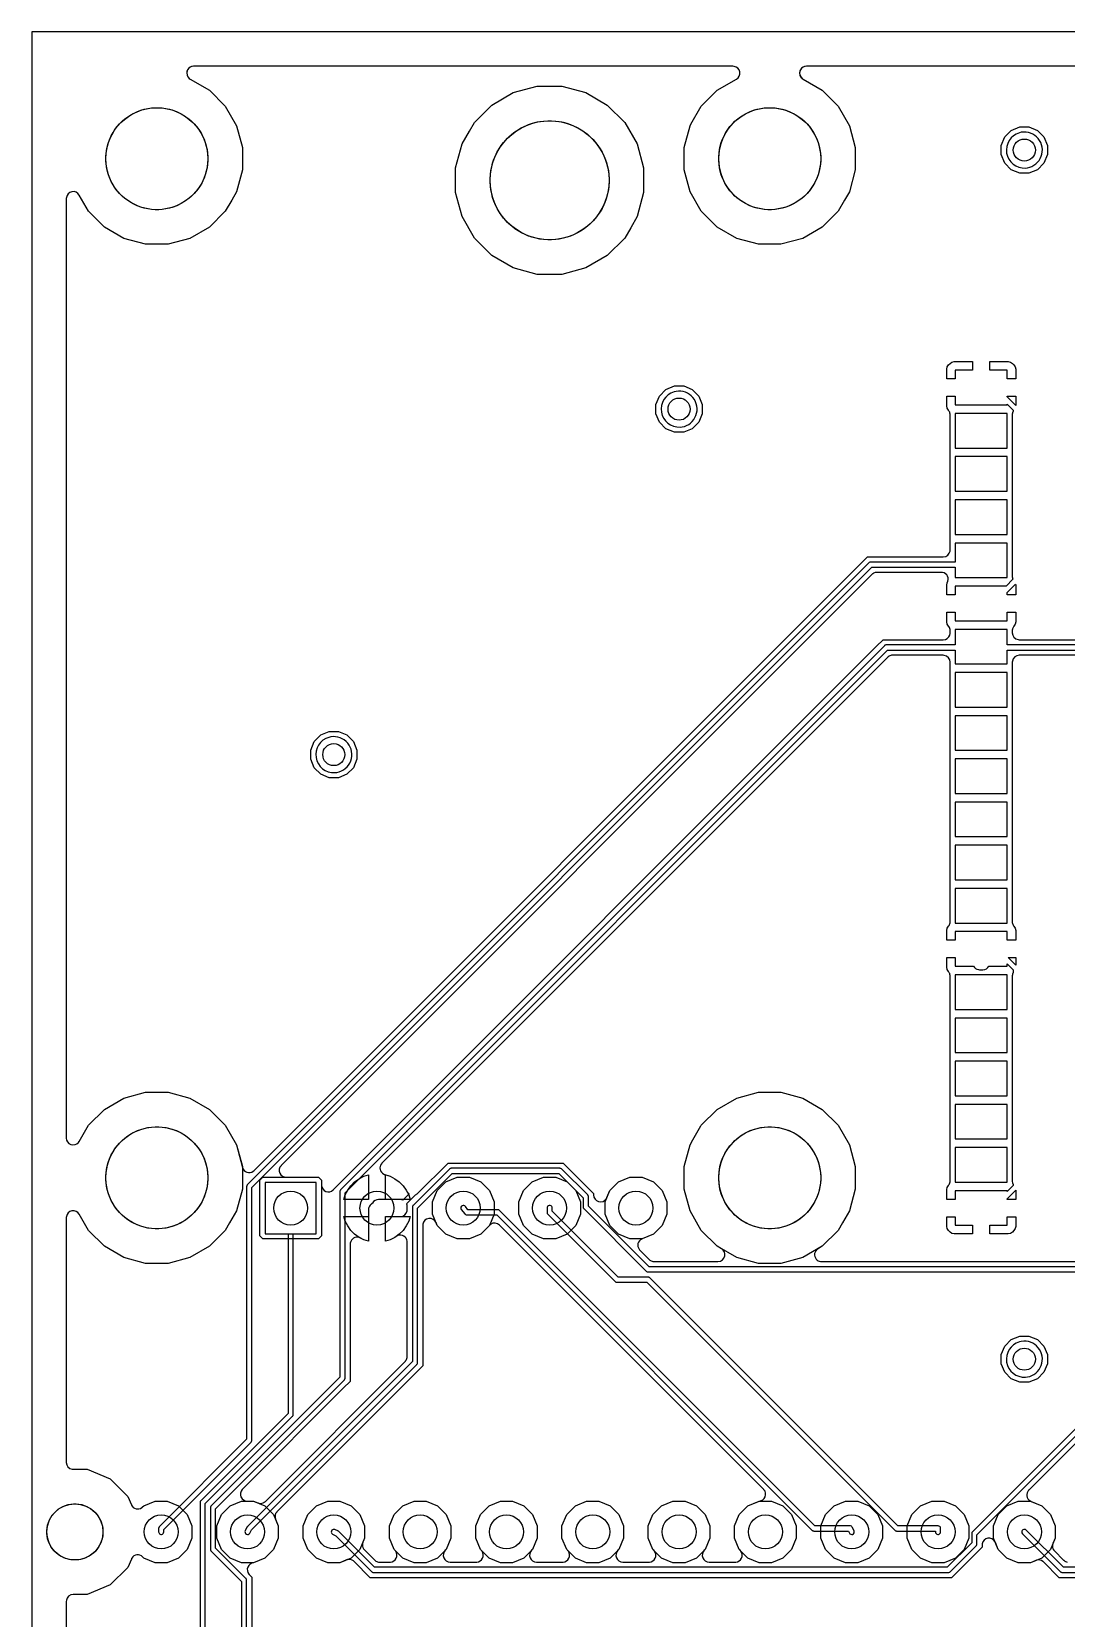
# Model space of a CAD drawing. Header units: millimetres. Extents: x 0 to 102, y -1 to 103.
# Drawn here: x 0 to 30.44, y 55.88 to 102.54 of the extents above; entities that cross this region are included whole.
import ezdxf

# ---------------------------------------------------------------- set-up
doc = ezdxf.new("R2010")
doc.units = ezdxf.units.MM

msp = doc.modelspace()

# ---------------------------------------------------------------- linework, layer by layer
at = {"layer": '16_copper'}
msp.add_lwpolyline([(100.361, 101.524), (22.8, 101.524), (22.799, 101.524), (22.799, 101.524, 0.704929), (22.671, 101.163), (22.698, 101.145), (23.262, 100.819), (23.73, 100.351), (24.062, 99.777), (24.233, 99.137), (24.233, 98.475), (24.062, 97.835), (23.918, 97.586), (23.918, 97.586), (23.918, 97.586), (23.73, 97.261), (23.262, 96.793), (22.688, 96.461), (22.048, 96.29), (21.386, 96.29), (20.746, 96.461), (20.172, 96.793), (19.704, 97.261), (19.372, 97.835), (19.201, 98.475), (19.201, 99.137), (19.372, 99.777), (19.399, 99.823, 0.000038), (19.399, 99.823), (19.704, 100.351), (20.172, 100.819), (20.736, 101.145), (20.736, 101.145), (20.736, 101.145, 0.70493), (20.667, 101.521), (20.634, 101.524), (4.766, 101.524), (4.765, 101.524), (4.765, 101.524, 0.704929), (4.637, 101.163), (4.664, 101.145), (5.228, 100.819), (5.696, 100.351), (6.028, 99.777), (6.199, 99.137), (6.199, 98.475), (6.028, 97.835), (5.884, 97.586), (5.884, 97.586), (5.884, 97.586), (5.696, 97.261), (5.228, 96.793), (4.654, 96.461), (4.014, 96.29), (3.352, 96.29), (2.712, 96.461), (2.138, 96.793), (1.67, 97.261), (1.395, 97.737), (1.395, 97.737), (1.395, 97.737, 0.70493), (1.019, 97.667), (1.016, 97.635), (1.016, 70.005), (1.016, 70.005), (1.016, 70.004, 0.704929), (1.377, 69.877), (1.395, 69.903), (1.67, 70.379), (2.138, 70.847), (2.712, 71.179), (3.352, 71.35), (4.014, 71.35), (4.654, 71.179), (5.228, 70.847), (5.696, 70.379), (6.028, 69.805), (6.199, 69.165), (6.199, 68.503), (6.028, 67.863), (5.825, 67.512), (5.825, 67.512), (5.825, 67.512), (5.696, 67.289), (5.228, 66.821), (4.654, 66.489), (4.014, 66.318), (3.352, 66.318), (2.712, 66.489), (2.138, 66.821), (1.67, 67.289), (1.395, 67.765), (1.395, 67.765), (1.395, 67.765, 0.70493), (1.019, 67.695), (1.016, 67.663), (1.016, 60.465), (1.016, 60.464), (1.016, 60.463, 0.366019), (1.187, 60.264), (1.219, 60.261), (1.636, 60.261), (2.313, 59.981), (2.831, 59.463), (2.932, 59.221), (2.934, 59.216), (2.936, 59.211, 0.469058), (3.238, 59.134), (3.25, 59.144), (3.258, 59.15), (3.26, 59.152), (3.263, 59.155), (3.297, 59.188), (3.63, 59.326), (3.99, 59.326), (4.323, 59.188), (4.578, 58.933), (4.716, 58.6), (4.716, 58.24), (4.578, 57.907), (4.323, 57.652), (3.99, 57.514), (3.63, 57.514), (3.297, 57.652), (3.263, 57.685, 0.484389), (2.946, 57.648), (2.939, 57.634), (2.934, 57.626), (2.933, 57.623), (2.932, 57.619), (2.831, 57.377), (2.313, 56.859), (1.636, 56.578), (1.219, 56.578), (1.218, 56.578), (1.218, 56.578, 0.366019), (1.019, 56.408), (1.016, 56.375), (1.016, 45.225)], format="xyb", dxfattribs=at)
for points in [[(14.876, 95.405), (14.172, 95.594), (13.542, 95.958), (13.027, 96.473), (12.663, 97.103), (12.474, 97.807), (12.474, 98.535), (12.663, 99.239), (12.883, 99.62), (12.883, 99.62), (12.883, 99.62), (13.027, 99.869), (13.542, 100.384), (14.172, 100.748), (14.876, 100.937), (15.604, 100.937), (16.308, 100.748), (16.938, 100.384), (17.453, 99.869), (17.817, 99.239), (18.006, 98.535), (18.006, 97.807), (17.817, 97.103), (17.627, 96.773), (17.627, 96.773), (17.627, 96.773), (17.453, 96.473), (16.938, 95.958), (16.308, 95.594), (15.604, 95.405)], [(29.075, 98.379), (28.824, 98.483), (28.633, 98.674), (28.529, 98.925), (28.529, 99.195), (28.633, 99.446), (28.824, 99.637), (29.075, 99.741), (29.345, 99.741), (29.596, 99.637), (29.787, 99.446), (29.891, 99.195), (29.891, 98.925), (29.787, 98.674), (29.596, 98.483), (29.345, 98.379)], [(18.915, 90.759), (18.664, 90.863), (18.473, 91.054), (18.369, 91.305), (18.369, 91.575), (18.473, 91.826), (18.664, 92.017), (18.915, 92.121), (19.185, 92.121), (19.436, 92.017), (19.627, 91.826), (19.731, 91.575), (19.731, 91.305), (19.627, 91.054), (19.436, 90.863), (19.185, 90.759)], [(8.755, 80.599), (8.504, 80.703), (8.313, 80.894), (8.209, 81.145), (8.209, 81.415), (8.313, 81.666), (8.504, 81.857), (8.755, 81.961), (9.025, 81.961), (9.276, 81.857), (9.467, 81.666), (9.571, 81.415), (9.571, 81.145), (9.467, 80.894), (9.276, 80.703), (9.025, 80.599)], [(21.386, 66.318), (20.746, 66.489), (20.172, 66.821), (19.704, 67.289), (19.372, 67.863), (19.201, 68.503), (19.201, 69.165), (19.372, 69.805), (19.458, 69.953), (19.458, 69.953), (19.458, 69.953), (19.692, 70.359), (19.692, 70.359), (19.692, 70.359), (19.704, 70.379), (20.172, 70.847), (20.746, 71.179), (21.386, 71.35), (22.048, 71.35), (22.688, 71.179), (23.262, 70.847), (23.73, 70.379), (24.062, 69.805), (24.233, 69.165), (24.233, 68.503), (24.062, 67.863), (23.859, 67.512), (23.859, 67.512), (23.859, 67.512), (23.73, 67.289), (23.262, 66.821), (22.688, 66.489), (22.048, 66.318)], [(6.803, 67.039), (6.714, 67.128), (6.714, 68.762), (6.803, 68.851), (8.437, 68.851), (8.526, 68.762), (8.526, 67.128), (8.437, 67.039)], [(8.374, 68.699), (6.866, 68.699), (6.866, 67.191), (8.374, 67.191)], [(9.181, 68.195), (9.226, 68.332), (9.298, 68.473), (9.391, 68.602), (9.503, 68.714), (9.632, 68.807), (9.773, 68.879), (9.91, 68.924), (9.91, 68.195)], [(10.41, 68.195), (10.41, 68.924), (10.547, 68.879), (10.688, 68.807), (10.817, 68.714), (10.929, 68.602), (11.022, 68.473), (11.094, 68.332), (11.139, 68.195)], [(12.52, 67.039), (12.187, 67.177), (11.932, 67.432), (11.794, 67.765), (11.794, 68.125), (11.932, 68.458), (12.187, 68.713), (12.52, 68.851), (12.88, 68.851), (13.213, 68.713), (13.468, 68.458), (13.606, 68.125), (13.606, 67.765), (13.468, 67.432), (13.213, 67.177), (12.88, 67.039)], [(15.06, 67.039), (14.727, 67.177), (14.472, 67.432), (14.334, 67.765), (14.334, 68.125), (14.472, 68.458), (14.727, 68.713), (15.06, 68.851), (15.42, 68.851), (15.753, 68.713), (16.008, 68.458), (16.146, 68.125), (16.146, 67.765), (16.008, 67.432), (15.753, 67.177), (15.42, 67.039)], [(17.6, 67.039), (17.267, 67.177), (17.012, 67.432), (16.874, 67.765), (16.874, 68.125), (17.012, 68.458), (17.267, 68.713), (17.6, 68.851), (17.96, 68.851), (18.293, 68.713), (18.548, 68.458), (18.686, 68.125), (18.686, 67.765), (18.548, 67.432), (18.293, 67.177), (17.96, 67.039)], [(9.773, 67.011), (9.632, 67.083), (9.503, 67.176), (9.391, 67.288), (9.298, 67.417), (9.226, 67.558), (9.181, 67.695), (9.91, 67.695), (9.91, 66.966)], [(10.41, 67.695), (11.139, 67.695), (11.094, 67.558), (11.022, 67.417), (10.929, 67.288), (10.817, 67.176), (10.688, 67.083), (10.547, 67.011), (10.41, 66.966)], [(29.075, 62.819), (28.824, 62.923), (28.633, 63.114), (28.529, 63.365), (28.529, 63.635), (28.633, 63.886), (28.824, 64.077), (29.075, 64.181), (29.345, 64.181), (29.596, 64.077), (29.787, 63.886), (29.891, 63.635), (29.891, 63.365), (29.787, 63.114), (29.596, 62.923), (29.345, 62.819)], [(6.17, 57.514), (5.837, 57.652), (5.582, 57.907), (5.444, 58.24), (5.444, 58.6), (5.582, 58.933), (5.837, 59.188), (6.17, 59.326), (6.53, 59.326), (6.863, 59.188), (7.118, 58.933), (7.256, 58.6), (7.256, 58.24), (7.118, 57.907), (6.863, 57.652), (6.53, 57.514)], [(8.71, 57.514), (8.377, 57.652), (8.122, 57.907), (7.984, 58.24), (7.984, 58.6), (8.122, 58.933), (8.377, 59.188), (8.71, 59.326), (9.07, 59.326), (9.403, 59.188), (9.658, 58.933), (9.796, 58.6), (9.796, 58.24), (9.658, 57.907), (9.403, 57.652), (9.07, 57.514)], [(11.25, 57.514), (10.917, 57.652), (10.662, 57.907), (10.524, 58.24), (10.524, 58.6), (10.662, 58.933), (10.917, 59.188), (11.25, 59.326), (11.61, 59.326), (11.943, 59.188), (12.198, 58.933), (12.336, 58.6), (12.336, 58.24), (12.198, 57.907), (11.943, 57.652), (11.61, 57.514)], [(13.79, 57.514), (13.457, 57.652), (13.202, 57.907), (13.064, 58.24), (13.064, 58.6), (13.202, 58.933), (13.457, 59.188), (13.79, 59.326), (14.15, 59.326), (14.483, 59.188), (14.738, 58.933), (14.876, 58.6), (14.876, 58.24), (14.738, 57.907), (14.483, 57.652), (14.15, 57.514)], [(16.33, 57.514), (15.997, 57.652), (15.742, 57.907), (15.604, 58.24), (15.604, 58.6), (15.742, 58.933), (15.997, 59.188), (16.33, 59.326), (16.69, 59.326), (17.023, 59.188), (17.278, 58.933), (17.416, 58.6), (17.416, 58.24), (17.278, 57.907), (17.023, 57.652), (16.69, 57.514)], [(18.87, 57.514), (18.537, 57.652), (18.282, 57.907), (18.144, 58.24), (18.144, 58.6), (18.282, 58.933), (18.537, 59.188), (18.87, 59.326), (19.23, 59.326), (19.563, 59.188), (19.818, 58.933), (19.956, 58.6), (19.956, 58.24), (19.818, 57.907), (19.563, 57.652), (19.23, 57.514)], [(21.41, 57.514), (21.077, 57.652), (20.822, 57.907), (20.684, 58.24), (20.684, 58.6), (20.822, 58.933), (21.077, 59.188), (21.41, 59.326), (21.77, 59.326), (22.103, 59.188), (22.358, 58.933), (22.496, 58.6), (22.496, 58.24), (22.358, 57.907), (22.103, 57.652), (21.77, 57.514)], [(23.95, 57.514), (23.617, 57.652), (23.362, 57.907), (23.224, 58.24), (23.224, 58.6), (23.362, 58.933), (23.617, 59.188), (23.95, 59.326), (24.31, 59.326), (24.643, 59.188), (24.898, 58.933), (25.036, 58.6), (25.036, 58.24), (24.898, 57.907), (24.643, 57.652), (24.31, 57.514)], [(26.49, 57.514), (26.157, 57.652), (25.902, 57.907), (25.764, 58.24), (25.764, 58.6), (25.902, 58.933), (26.157, 59.188), (26.49, 59.326), (26.85, 59.326), (27.183, 59.188), (27.438, 58.933), (27.576, 58.6), (27.576, 58.24), (27.438, 57.907), (27.183, 57.652), (26.85, 57.514)], [(29.03, 57.514), (28.697, 57.652), (28.442, 57.907), (28.304, 58.24), (28.304, 58.6), (28.442, 58.933), (28.697, 59.188), (29.03, 59.326), (29.39, 59.326), (29.723, 59.188), (29.978, 58.933), (30.116, 58.6), (30.116, 58.24), (29.978, 57.907), (29.723, 57.652), (29.39, 57.514)]]:
    msp.add_lwpolyline(points, close=True, dxfattribs=at)
for points in [[(29.299, 98.538, 1), (29.121, 99.582), (29.064, 99.568, 0.893653), (29.24, 98.532)], [(19.139, 90.918, 1), (18.961, 91.962), (18.904, 91.948, 0.893653), (19.08, 90.912)], [(8.979, 80.758, 1), (8.801, 81.802), (8.744, 81.788, 0.893653), (8.92, 80.752)], [(29.299, 62.978, 1), (29.121, 64.022), (29.064, 64.008, 0.893653), (29.24, 62.972)]]:
    msp.add_lwpolyline(points, format="xyb", close=True, dxfattribs=at)
at = {"layer": '1_copper'}
for points in [[(34.918, 101.524), (22.8, 101.524), (22.799, 101.524), (22.799, 101.524, 0.58097), (22.625, 101.217), (22.636, 101.202), (22.646, 101.188, 0.044567), (22.671, 101.163), (22.698, 101.145), (23.262, 100.819), (23.73, 100.351), (24.062, 99.777), (24.233, 99.137), (24.233, 98.475), (24.062, 97.835), (23.918, 97.586), (23.918, 97.586), (23.918, 97.586), (23.73, 97.261), (23.262, 96.793), (22.688, 96.461), (22.048, 96.29), (21.386, 96.29), (20.746, 96.461), (20.172, 96.793), (19.704, 97.261), (19.372, 97.835), (19.201, 98.475), (19.201, 99.137), (19.372, 99.777), (19.399, 99.823, 0.000038), (19.399, 99.823), (19.704, 100.351), (20.172, 100.819), (20.736, 101.145), (20.736, 101.145), (20.736, 101.145, 0.70493), (20.667, 101.521), (20.634, 101.524), (4.766, 101.524), (4.765, 101.524), (4.765, 101.524, 0.58097), (4.591, 101.217), (4.602, 101.202), (4.612, 101.188, 0.044567), (4.637, 101.163), (4.664, 101.145), (5.228, 100.819), (5.696, 100.351), (6.028, 99.777), (6.199, 99.137), (6.199, 98.475), (6.028, 97.835), (5.884, 97.586), (5.884, 97.586), (5.884, 97.586), (5.696, 97.261), (5.228, 96.793), (4.654, 96.461), (4.014, 96.29), (3.352, 96.29), (2.712, 96.461), (2.138, 96.793), (1.67, 97.261), (1.395, 97.737), (1.395, 97.737), (1.395, 97.737, 0.70493), (1.019, 97.667), (1.016, 97.635), (1.016, 70.005), (1.016, 70.005), (1.016, 70.004, 0.704929), (1.377, 69.877), (1.395, 69.903), (1.67, 70.379), (2.138, 70.847), (2.712, 71.179), (3.352, 71.35), (4.014, 71.35), (4.654, 71.179), (5.228, 70.847), (5.696, 70.379), (6.028, 69.805), (6.206, 69.139), (6.206, 69.139), (6.206, 69.138, 0.523727), (6.521, 69.027), (6.546, 69.048), (24.594, 87.097), (26.822, 87.097), (26.823, 87.097), (26.824, 87.097, 0.366019), (27.023, 87.268), (27.026, 87.3), (27.026, 91.276), (27.025, 91.286), (27.025, 91.296, 0.128083), (26.987, 91.395), (26.982, 91.401), (26.978, 91.407), (26.976, 91.409), (26.941, 91.469), (26.924, 91.534), (26.924, 91.821), (27.178, 91.821), (27.178, 91.567), (28.702, 91.567), (28.702, 91.586), (28.88, 91.408), (28.88, 91.374), (28.877, 91.368), (28.873, 91.362, 0.068946), (28.857, 91.308), (28.856, 91.3, 0.018059), (28.855, 91.285), (28.854, 91.276), (28.854, 86.524), (28.855, 86.514), (28.855, 86.504, 0.051151), (28.865, 86.462), (28.867, 86.454), (28.871, 86.445), (28.874, 86.437), (28.67, 86.233), (27.178, 86.233), (27.178, 85.979), (26.924, 85.979), (26.924, 86.266), (26.941, 86.331), (26.943, 86.335, 0.525482), (26.8, 86.637), (26.767, 86.639), (24.868, 86.639), (24.858, 86.639), (24.847, 86.638, 0.132342), (24.749, 86.601), (24.742, 86.595, 0.018024), (24.731, 86.586), (24.724, 86.58), (7.342, 69.198), (7.336, 69.191, 0.651678), (7.486, 68.851), (8.437, 68.851), (8.526, 68.762), (8.526, 68.624), (8.527, 68.615, 0.651699), (8.873, 68.48), (24.858, 84.465), (25.051, 84.658), (26.822, 84.658), (26.823, 84.658), (26.824, 84.658, 0.317036), (27.014, 84.795), (27.018, 84.811), (27.023, 84.828, 0.001776), (27.023, 84.829), (27.026, 84.861), (27.026, 84.926, 0.152363), (26.987, 85.045), (26.982, 85.051), (26.978, 85.057), (26.976, 85.059), (26.941, 85.119), (26.924, 85.184), (26.924, 85.471), (27.178, 85.471), (27.178, 85.217), (28.702, 85.217), (28.702, 85.471), (28.956, 85.471), (28.956, 85.184), (28.939, 85.119), (28.903, 85.058), (28.9, 85.055, 0.10701), (28.861, 84.978), (28.859, 84.968), (28.857, 84.958), (28.856, 84.95, 0.016049), (28.855, 84.935), (28.854, 84.926), (28.854, 84.861, 0.368322), (29.025, 84.661), (29.058, 84.658), (36.213, 84.658)], [(36.119, 84.506), (28.702, 84.506), (28.702, 84.963), (27.178, 84.963), (27.178, 84.506), (25.146, 84.506), (25.138, 84.505), (25.129, 84.504, 0.087654), (25.105, 84.494), (25.099, 84.489), (25.092, 84.483), (9.09, 68.481), (9.085, 68.475), (9.08, 68.468, 0.087651), (9.07, 68.444), (9.069, 68.436), (9.068, 68.428), (9.068, 62.973), (5.28, 59.185), (5.275, 59.178), (5.27, 59.172, 0.087651), (5.26, 59.147), (5.259, 59.14), (5.258, 59.131), (5.258, 57.912), (5.259, 57.904), (5.26, 57.895, 0.087654), (5.27, 57.871), (5.275, 57.865), (5.28, 57.858), (6.172, 56.966), (6.172, 43.282)], [(6.325, 43.313), (6.325, 56.998), (6.323, 57.006), (6.323, 57.014, 0.087654), (6.312, 57.039), (6.308, 57.045), (6.302, 57.051), (5.41, 57.944), (5.41, 59.1), (9.198, 62.887), (9.203, 62.894), (9.208, 62.901, 0.087651), (9.218, 62.925), (9.219, 62.933), (9.22, 62.941), (9.22, 68.396), (25.178, 84.353), (27.178, 84.353), (27.178, 83.947), (28.702, 83.947), (28.702, 84.353), (36.087, 84.353)], [(35.94, 84.201), (29.058, 84.201), (29.057, 84.201), (29.056, 84.201, 0.366019), (28.857, 84.03), (28.854, 83.998), (28.854, 76.364), (28.855, 76.354), (28.855, 76.344, 0.128083), (28.893, 76.245), (28.898, 76.239), (28.902, 76.233), (28.904, 76.231), (28.939, 76.171), (28.956, 76.106), (28.956, 75.819), (28.702, 75.819), (28.702, 76.073), (27.178, 76.073), (27.178, 75.819), (26.924, 75.819), (26.924, 76.106), (26.941, 76.171), (26.977, 76.232), (26.98, 76.235, 0.132344), (27.023, 76.332), (27.024, 76.34, 0.018059), (27.025, 76.355), (27.026, 76.364), (27.026, 83.998), (27.026, 83.999), (27.026, 83.999, 0.366019), (26.855, 84.198), (26.822, 84.201), (25.325, 84.201), (25.315, 84.2), (25.305, 84.2, 0.132342), (25.206, 84.162), (25.199, 84.157, 0.018024), (25.188, 84.148), (25.181, 84.141), (10.307, 69.268), (10.299, 69.258), (10.29, 69.248, 0.469058), (10.358, 68.943), (10.363, 68.941), (10.367, 68.939), (10.376, 68.936), (10.388, 68.931), (10.547, 68.879), (10.688, 68.807), (10.817, 68.714), (10.929, 68.602), (11.022, 68.473), (11.042, 68.434, 0.055909), (11.071, 68.393), (11.081, 68.382), (11.083, 68.38), (11.085, 68.378), (11.097, 68.369), (11.104, 68.362), (10.922, 68.18), (10.914, 68.183, 0.045923), (10.878, 68.192), (10.846, 68.195), (10.207, 68.195), (10.206, 68.195), (10.205, 68.195, 0.269399), (10.029, 68.091), (10.025, 68.08), (10.011, 68.074, 0.017748), (9.996, 68.063), (9.982, 68.053), (9.981, 68.053), (9.981, 68.052, 0.177259), (9.913, 67.93), (9.91, 67.898), (9.91, 66.966), (9.773, 67.011), (9.668, 67.064), (9.656, 67.069), (9.644, 67.075, 0.46906), (9.375, 66.916), (9.375, 66.91), (9.374, 66.906), (9.374, 66.896), (9.373, 66.883), (9.373, 62.847), (9.179, 62.653), (6.199, 59.673), (6.193, 59.666, 0.651678), (6.343, 59.326), (6.53, 59.326), (6.654, 59.275), (6.667, 59.271), (6.681, 59.266, 0.222878), (6.851, 59.298), (6.853, 59.301), (6.856, 59.302), (6.864, 59.309), (6.875, 59.319), (10.989, 63.434), (10.996, 63.441), (11.003, 63.449, 0.132344), (11.046, 63.545), (11.047, 63.553, 0.018063), (11.048, 63.568), (11.049, 63.577), (11.049, 66.946), (11.048, 66.957), (11.048, 66.968, 0.489115), (10.774, 67.136), (10.764, 67.132), (10.754, 67.127), (10.748, 67.124), (10.742, 67.121), (10.735, 67.116), (10.726, 67.111), (10.688, 67.083), (10.547, 67.011), (10.41, 66.966), (10.41, 67.695), (10.846, 67.695), (10.847, 67.695), (10.847, 67.695, 0.366019), (11.046, 67.866), (11.049, 67.898), (11.049, 67.992, 0.08999), (11.036, 68.063), (11.031, 68.073), (11.295, 68.337), (11.298, 68.338), (11.312, 68.344, 0.043889), (11.342, 68.362), (11.344, 68.364), (11.347, 68.365), (11.354, 68.372), (11.367, 68.383), (12.25, 69.266), (15.639, 69.266), (16.535, 68.37), (16.535, 68.33, 0.756157), (16.912, 68.224), (16.914, 68.228), (16.916, 68.231), (16.92, 68.24), (16.926, 68.253), (17.012, 68.458), (17.267, 68.713), (17.6, 68.851), (17.96, 68.851), (18.293, 68.713), (18.548, 68.458), (18.686, 68.125), (18.686, 67.765), (18.548, 67.432), (18.293, 67.177), (17.96, 67.038), (17.955, 67.036), (17.95, 67.034, 0.469058), (17.873, 66.731), (17.883, 66.72), (17.889, 66.712), (17.891, 66.71), (17.894, 66.707), (18.171, 66.43), (18.179, 66.423), (18.186, 66.416, 0.132344), (18.282, 66.373), (18.291, 66.372, 0.018059), (18.305, 66.371), (18.314, 66.37), (20.194, 66.37), (20.194, 66.37), (20.195, 66.37, 0.366016), (20.395, 66.54), (20.396, 66.556), (20.397, 66.575, 0.000681), (20.397, 66.576), (20.396, 66.592), (20.394, 66.61, 0.177958), (20.322, 66.731), (20.296, 66.749), (20.172, 66.821), (19.704, 67.289), (19.372, 67.863), (19.201, 68.503), (19.201, 69.165), (19.372, 69.805), (19.458, 69.953), (19.458, 69.953), (19.458, 69.953), (19.692, 70.359), (19.692, 70.359), (19.692, 70.359), (19.704, 70.379), (20.172, 70.847), (20.746, 71.179), (21.386, 71.35), (22.048, 71.35), (22.688, 71.179), (23.262, 70.847), (23.73, 70.379), (24.062, 69.805), (24.233, 69.165), (24.233, 68.503), (24.062, 67.863), (23.859, 67.512), (23.859, 67.512), (23.859, 67.512), (23.73, 67.289), (23.262, 66.821), (23.138, 66.749), (23.138, 66.749), (23.138, 66.749, 0.468228), (23.085, 66.441), (23.086, 66.441), (23.086, 66.441, 0.177259), (23.208, 66.373), (23.24, 66.37), (34.264, 66.37)], [(43.533, 74.273), (27.683, 58.423), (27.678, 58.416), (27.672, 58.41, 0.087651), (27.662, 58.385), (27.662, 58.378), (27.661, 58.369), (27.661, 58.096), (26.943, 57.379), (10.09, 57.379), (9.045, 58.423), (9.044, 58.424), (9.043, 58.426), (9.034, 58.431), (9.028, 58.436, 0.008783), (9.026, 58.437), (8.924, 58.488), (8.903, 58.495, 0.866056), (8.856, 58.352), (8.946, 58.307), (10.005, 57.249), (10.011, 57.243), (10.018, 57.238, 0.087651), (10.042, 57.228), (10.05, 57.227), (10.058, 57.226), (26.975, 57.226), (26.983, 57.227), (26.992, 57.228, 0.087654), (27.016, 57.238), (27.022, 57.243), (27.029, 57.249), (27.791, 58.011), (27.796, 58.017), (27.801, 58.024, 0.087651), (27.811, 58.048), (27.812, 58.056), (27.813, 58.064), (27.813, 58.338), (43.618, 74.143)], [(43.622, 73.931), (29.342, 59.651), (29.338, 59.647), (29.335, 59.643, 0.469055), (29.379, 59.334), (29.392, 59.327), (29.401, 59.322), (29.404, 59.321), (29.407, 59.319), (29.723, 59.188), (29.978, 58.933), (30.116, 58.6), (30.116, 58.24), (30.05, 58.08), (30.046, 58.067), (30.041, 58.053, 0.222878), (30.073, 57.883), (30.076, 57.881), (30.078, 57.878), (30.085, 57.87), (30.094, 57.859), (30.363, 57.591), (30.371, 57.584), (30.378, 57.577, 0.132344), (30.474, 57.534)], [(34.411, 66.218), (18.167, 66.218), (16.383, 68.002), (16.383, 68.275), (16.382, 68.284), (16.381, 68.292, 0.087654), (16.371, 68.317), (16.366, 68.322), (16.361, 68.329), (15.599, 69.091), (15.592, 69.096), (15.585, 69.102, 0.087651), (15.561, 69.112), (15.553, 69.112), (15.545, 69.113), (12.344, 69.113), (12.336, 69.112), (12.328, 69.112, 0.087654), (12.303, 69.101), (12.297, 69.096), (12.291, 69.091), (11.224, 68.024), (11.219, 68.017), (11.213, 68.011, 0.087651), (11.203, 67.986), (11.203, 67.979), (11.201, 67.97), (11.201, 63.43), (6.347, 58.575), (6.346, 58.574), (6.344, 58.573), (6.339, 58.564), (6.334, 58.558, 0.008783), (6.333, 58.556), (6.282, 58.454), (6.275, 58.433, 0.458574), (6.348, 58.344), (6.369, 58.346, 0.215363), (6.418, 58.386), (6.463, 58.476), (11.331, 63.345), (11.337, 63.351), (11.342, 63.358, 0.087651), (11.352, 63.382), (11.353, 63.39), (11.354, 63.398), (11.354, 67.939), (12.376, 68.961), (15.513, 68.961), (16.231, 68.244), (16.231, 67.97), (16.232, 67.962), (16.232, 67.954, 0.087654), (16.243, 67.929), (16.248, 67.923), (16.253, 67.917), (18.082, 66.088), (18.089, 66.083), (18.095, 66.077, 0.087651), (18.12, 66.067), (18.127, 66.067), (18.136, 66.065), (34.442, 66.065)], [(5.105, 41.529), (5.105, 59.252), (7.674, 61.821), (7.679, 61.827), (7.684, 61.834, 0.087651), (7.694, 61.858), (7.695, 61.866), (7.696, 61.874), (7.696, 67.191), (8.374, 67.191), (8.374, 68.699), (6.866, 68.699), (6.866, 67.191), (7.544, 67.191), (7.544, 61.906), (4.975, 59.337), (4.97, 59.331), (4.965, 59.324, 0.087651), (4.955, 59.3), (4.954, 59.292), (4.953, 59.284), (4.953, 38.252)], [(32.251, 57.074), (30.233, 57.074), (29.771, 57.536), (29.76, 57.545), (29.749, 57.554, 0.222881), (29.58, 57.59), (29.577, 57.588), (29.574, 57.588), (29.564, 57.584), (29.55, 57.58), (29.39, 57.514), (29.03, 57.514), (28.697, 57.652), (28.442, 57.907), (28.356, 58.112), (28.35, 58.124), (28.344, 58.137, 0.70493), (27.968, 58.067), (27.968, 58.062), (27.967, 58.058), (27.966, 58.048), (27.965, 58.035), (27.965, 57.97), (27.772, 57.776), (27.772, 57.776), (27.263, 57.267), (27.263, 57.267), (27.069, 57.074), (9.964, 57.074), (9.487, 57.55), (9.476, 57.56), (9.465, 57.569, 0.222877), (9.296, 57.604), (9.293, 57.603), (9.29, 57.603), (9.28, 57.599), (9.266, 57.595), (9.07, 57.514), (8.71, 57.514), (8.377, 57.652), (8.122, 57.907), (7.984, 58.24), (7.984, 58.6), (8.122, 58.933), (8.377, 59.188), (8.71, 59.326), (9.07, 59.326), (9.403, 59.188), (9.658, 58.933), (9.796, 58.6), (9.796, 58.24), (9.745, 58.116), (9.741, 58.103), (9.736, 58.089, 0.222878), (9.768, 57.919), (9.771, 57.917), (9.772, 57.914), (9.779, 57.906), (9.789, 57.895), (10.094, 57.591), (10.101, 57.584), (10.109, 57.577, 0.132344), (10.205, 57.534), (10.213, 57.533, 0.018059), (10.228, 57.532), (10.237, 57.531), (10.547, 57.531), (10.556, 57.532, 0.596415), (10.711, 57.853), (10.705, 57.86), (10.701, 57.867), (10.696, 57.872), (10.69, 57.878), (10.662, 57.907), (10.524, 58.24), (10.524, 58.6), (10.662, 58.933), (10.917, 59.188), (11.25, 59.326), (11.61, 59.326), (11.943, 59.188), (12.198, 58.933), (12.336, 58.6), (12.336, 58.24), (12.198, 57.907), (12.17, 57.878, 0.668187), (12.313, 57.531), (13.087, 57.531), (13.096, 57.532, 0.596415), (13.251, 57.853), (13.245, 57.86), (13.241, 57.867), (13.236, 57.872), (13.23, 57.878), (13.202, 57.907), (13.064, 58.24), (13.064, 58.6), (13.202, 58.933), (13.457, 59.188), (13.79, 59.326), (14.15, 59.326), (14.483, 59.188), (14.738, 58.933), (14.876, 58.6), (14.876, 58.24), (14.738, 57.907), (14.71, 57.878, 0.668187), (14.853, 57.531), (15.627, 57.531), (15.636, 57.532, 0.596415), (15.791, 57.853), (15.785, 57.86), (15.781, 57.867), (15.776, 57.872), (15.77, 57.878), (15.742, 57.907), (15.604, 58.24), (15.604, 58.6), (15.742, 58.933), (15.997, 59.188), (16.33, 59.326), (16.69, 59.326), (17.023, 59.188), (17.278, 58.933), (17.416, 58.6), (17.416, 58.24), (17.278, 57.907), (17.25, 57.878, 0.668187), (17.393, 57.531), (18.167, 57.531), (18.176, 57.532, 0.596415), (18.331, 57.853), (18.325, 57.86), (18.321, 57.867), (18.316, 57.872), (18.31, 57.878), (18.282, 57.907), (18.144, 58.24), (18.144, 58.6), (18.282, 58.933), (18.537, 59.188), (18.87, 59.326), (19.23, 59.326), (19.563, 59.188), (19.818, 58.933), (19.956, 58.6), (19.956, 58.24), (19.818, 57.907), (19.79, 57.878, 0.668187), (19.933, 57.531), (20.707, 57.531), (20.716, 57.532, 0.596415), (20.871, 57.853), (20.865, 57.86), (20.861, 57.867), (20.856, 57.872), (20.85, 57.878), (20.822, 57.907), (20.684, 58.24), (20.684, 58.6), (20.822, 58.933), (21.077, 59.188), (21.412, 59.327), (21.412, 59.327, 0.609291), (21.548, 59.662), (21.543, 59.667), (21.537, 59.673), (13.767, 67.443), (13.767, 67.444), (13.766, 67.444, 0.366016), (13.505, 67.464), (13.48, 67.443), (13.213, 67.177), (12.88, 67.039), (12.52, 67.039), (12.187, 67.177), (11.932, 67.432), (11.897, 67.515, 0.756164), (11.509, 67.469), (11.508, 67.465), (11.508, 67.461), (11.507, 67.451), (11.506, 67.437), (11.506, 63.304), (7.22, 59.017), (7.213, 59.01), (7.211, 59.007), (7.209, 59.005), (7.201, 58.995, 0.222877), (7.166, 58.826), (7.167, 58.823), (7.167, 58.82), (7.171, 58.81), (7.175, 58.796), (7.256, 58.6), (7.256, 58.24), (7.118, 57.907), (6.863, 57.652), (6.528, 57.513), (6.528, 57.513, 0.609285), (6.392, 57.178), (6.397, 57.173), (6.403, 57.167), (6.477, 57.092), (6.477, 44.244)], [(32.125, 57.379), (30.359, 57.379), (29.264, 58.474), (29.246, 58.487, 0.866058), (29.156, 58.366), (30.274, 57.249), (30.281, 57.243), (30.287, 57.238, 0.087651), (30.312, 57.228), (30.319, 57.227), (30.328, 57.226), (32.156, 57.226)]]:
    msp.add_lwpolyline(points, format="xyb", dxfattribs=at)
for points in [[(14.876, 95.405), (14.172, 95.594), (13.542, 95.958), (13.027, 96.473), (12.663, 97.103), (12.474, 97.807), (12.474, 98.535), (12.663, 99.239), (12.883, 99.62), (12.883, 99.62), (12.883, 99.62), (13.027, 99.869), (13.542, 100.384), (14.172, 100.748), (14.876, 100.937), (15.604, 100.937), (16.308, 100.748), (16.938, 100.384), (17.453, 99.869), (17.817, 99.239), (18.006, 98.535), (18.006, 97.807), (17.817, 97.103), (17.627, 96.773), (17.627, 96.773), (17.627, 96.773), (17.453, 96.473), (16.938, 95.958), (16.308, 95.594), (15.604, 95.405)], [(29.075, 98.379), (28.824, 98.483), (28.633, 98.674), (28.529, 98.925), (28.529, 99.195), (28.633, 99.446), (28.824, 99.637), (29.075, 99.741), (29.345, 99.741), (29.596, 99.637), (29.787, 99.446), (29.891, 99.195), (29.891, 98.925), (29.787, 98.674), (29.596, 98.483), (29.345, 98.379)], [(26.924, 92.329), (26.924, 92.616), (26.941, 92.681), (26.975, 92.739), (27.022, 92.786), (27.08, 92.82), (27.145, 92.837), (27.686, 92.837), (27.686, 92.583), (27.178, 92.583), (27.178, 92.329)], [(28.702, 92.329), (28.702, 92.583), (28.194, 92.583), (28.194, 92.837), (28.735, 92.837), (28.8, 92.82), (28.858, 92.786), (28.905, 92.739), (28.939, 92.681), (28.956, 92.616), (28.956, 92.329)], [(18.915, 90.759), (18.664, 90.863), (18.473, 91.054), (18.369, 91.305), (18.369, 91.575), (18.473, 91.826), (18.664, 92.017), (18.915, 92.121), (19.185, 92.121), (19.436, 92.017), (19.627, 91.826), (19.731, 91.575), (19.731, 91.305), (19.627, 91.054), (19.436, 90.863), (19.185, 90.759)], [(28.702, 91.802), (28.702, 91.821), (28.956, 91.821), (28.956, 91.548)], [(28.702, 91.313), (27.178, 91.313), (27.178, 90.297), (28.702, 90.297)], [(28.702, 90.043), (27.178, 90.043), (27.178, 89.027), (28.702, 89.027)], [(28.702, 88.773), (27.178, 88.773), (27.178, 87.757), (28.702, 87.757)], [(28.948, 86.295), (28.956, 86.266), (28.956, 85.979), (28.702, 85.979), (28.702, 86.049)], [(28.702, 83.693), (27.178, 83.693), (27.178, 82.677), (28.702, 82.677)], [(28.702, 82.423), (27.178, 82.423), (27.178, 81.407), (28.702, 81.407)], [(8.755, 80.599), (8.504, 80.703), (8.313, 80.894), (8.209, 81.145), (8.209, 81.415), (8.313, 81.666), (8.504, 81.857), (8.755, 81.961), (9.025, 81.961), (9.276, 81.857), (9.467, 81.666), (9.571, 81.415), (9.571, 81.145), (9.467, 80.894), (9.276, 80.703), (9.025, 80.599)], [(28.702, 81.153), (27.178, 81.153), (27.178, 80.137), (28.702, 80.137)], [(28.702, 79.883), (27.178, 79.883), (27.178, 78.867), (28.702, 78.867)], [(28.702, 78.613), (27.178, 78.613), (27.178, 77.597), (28.702, 77.597)], [(28.702, 77.343), (27.178, 77.343), (27.178, 76.327), (28.702, 76.327)], [(28.734, 75.311), (28.956, 75.311), (28.956, 75.089)], [(28.702, 74.803), (27.178, 74.803), (27.178, 73.787), (28.702, 73.787)], [(28.702, 73.533), (27.178, 73.533), (27.178, 72.517), (28.702, 72.517)], [(28.702, 72.263), (27.178, 72.263), (27.178, 71.247), (28.702, 71.247)], [(28.702, 70.993), (27.178, 70.993), (27.178, 69.977), (28.702, 69.977)], [(28.702, 69.723), (27.178, 69.723), (27.178, 68.707), (28.702, 68.707)], [(28.956, 68.472), (28.956, 68.199), (28.702, 68.199), (28.702, 68.218)], [(27.145, 67.183), (27.08, 67.2), (27.022, 67.234), (26.975, 67.281), (26.941, 67.339), (26.924, 67.404), (26.924, 67.691), (27.178, 67.691), (27.178, 67.437), (27.686, 67.437), (27.686, 67.183)]]:
    msp.add_lwpolyline(points, close=True, dxfattribs=at)
for points in [[(29.299, 98.538, 1), (29.121, 99.582), (29.064, 99.568, 0.893653), (29.24, 98.532)], [(19.139, 90.918, 1), (18.961, 91.962), (18.904, 91.948, 0.893653), (19.08, 90.912)], [(3.821, 58.345, 0.371202), (3.886, 58.42), (3.886, 58.49), (6.455, 61.059), (6.46, 61.065), (6.465, 61.072, 0.087651), (6.475, 61.096), (6.476, 61.104), (6.477, 61.112), (6.477, 68.548), (24.72, 86.792), (27.178, 86.792), (27.178, 86.487), (28.702, 86.487), (28.702, 87.503), (27.178, 87.503), (27.178, 86.944), (24.689, 86.944), (24.68, 86.943), (24.672, 86.942, 0.087654), (24.647, 86.932), (24.642, 86.927), (24.635, 86.922), (6.347, 68.634), (6.342, 68.627), (6.336, 68.621, 0.087651), (6.326, 68.596), (6.326, 68.589), (6.325, 68.58), (6.325, 61.144), (3.756, 58.575), (3.751, 58.569), (3.746, 58.562, 0.087651), (3.736, 58.538), (3.735, 58.53), (3.734, 58.522), (3.734, 58.42), (3.737, 58.398, 0.294754), (3.8, 58.345)], [(8.979, 80.758, 1), (8.801, 81.802), (8.744, 81.788, 0.893653), (8.92, 80.752)], [(26.924, 68.199), (26.924, 68.486), (26.941, 68.551), (26.977, 68.612), (26.98, 68.615, 0.132344), (27.023, 68.712), (27.024, 68.72, 0.018059), (27.025, 68.735), (27.026, 68.744), (27.026, 74.766), (27.025, 74.776), (27.025, 74.786, 0.128083), (26.987, 74.885), (26.982, 74.891), (26.978, 74.897), (26.976, 74.899), (26.941, 74.959), (26.924, 75.024), (26.924, 75.311), (27.178, 75.311), (27.178, 75.057), (27.713, 75.057), (27.713, 75.057, 0.225014), (27.857, 74.958), (27.889, 74.955), (27.991, 74.955, 0.26788), (28.167, 75.057), (28.702, 75.057), (28.702, 75.127), (28.88, 74.949), (28.88, 74.864), (28.877, 74.858), (28.873, 74.852, 0.068946), (28.857, 74.798), (28.856, 74.79, 0.018059), (28.855, 74.775), (28.854, 74.766), (28.854, 68.744), (28.855, 68.734), (28.855, 68.724, 0.084678), (28.875, 68.655), (28.879, 68.649), (28.88, 68.646), (28.88, 68.612), (28.702, 68.434), (28.702, 68.453), (27.178, 68.453), (27.178, 68.199)], [(24.154, 58.348, 0.455116), (24.198, 58.454), (24.147, 58.556), (24.142, 58.564), (24.136, 58.572, 0.151459), (24.098, 58.595), (24.09, 58.596), (24.079, 58.598), (23.044, 58.598), (13.77, 67.872), (13.763, 67.877), (13.757, 67.882, 0.087651), (13.732, 67.892), (13.725, 67.893), (13.716, 67.894), (12.838, 67.894), (12.76, 67.993), (12.744, 68.007, 0.866055), (12.64, 67.897), (12.742, 67.77), (12.743, 67.769), (12.744, 67.768, 0.14431), (12.781, 67.745), (12.791, 67.743), (12.799, 67.742, 0.009035), (12.802, 67.742), (13.684, 67.742), (22.959, 58.468), (22.965, 58.463), (22.972, 58.457, 0.087651), (22.996, 58.447), (23.004, 58.447), (23.012, 58.445), (24.032, 58.445), (24.062, 58.386), (24.074, 58.368, 0.218361), (24.133, 58.344)], [(26.681, 58.345, 0.371202), (26.746, 58.42), (26.746, 58.522), (26.745, 58.527, 0.392588), (26.67, 58.598), (25.482, 58.598), (18.189, 65.891), (18.183, 65.896), (18.176, 65.901, 0.087651), (18.152, 65.911), (18.144, 65.912), (18.136, 65.913), (17.253, 65.913), (15.316, 67.85), (15.316, 67.945), (15.313, 67.967, 0.866051), (15.164, 67.945), (15.164, 67.818), (15.165, 67.81), (15.166, 67.801, 0.087654), (15.176, 67.777), (15.181, 67.771), (15.186, 67.764), (17.167, 65.783), (17.174, 65.778), (17.181, 65.772, 0.087651), (17.205, 65.762), (17.213, 65.762), (17.221, 65.761), (18.104, 65.761), (25.397, 58.468), (25.404, 58.463), (25.41, 58.457, 0.087651), (25.435, 58.447), (25.442, 58.447), (25.451, 58.445), (26.594, 58.445), (26.594, 58.42, 0.374459), (26.66, 58.345)], [(28.194, 67.183), (28.194, 67.437), (28.702, 67.437), (28.702, 67.691), (28.956, 67.691), (28.956, 67.404), (28.939, 67.339), (28.921, 67.309, 0.000049), (28.921, 67.309), (28.905, 67.281), (28.858, 67.234), (28.8, 67.2), (28.735, 67.183)], [(29.299, 62.978, 1), (29.121, 64.022), (29.064, 64.008, 0.893653), (29.24, 62.972)]]:
    msp.add_lwpolyline(points, format="xyb", close=True, dxfattribs=at)
at = {"layer": 'drills_NPTH'}
for centre, radius in [((3.683, 98.806), 1.5), ((15.24, 98.171), 1.75), ((21.717, 98.806), 1.5), ((3.683, 68.834), 1.5), ((21.717, 68.834), 1.5), ((1.27, 58.42), 0.826)]:
    msp.add_circle(centre, radius, dxfattribs=at)
at = {"layer": 'drills_PTH'}
for centre in [(7.62, 67.945), (10.16, 67.945), (12.7, 67.945), (15.24, 67.945), (17.78, 67.945), (3.81, 58.42), (6.35, 58.42), (8.89, 58.42), (11.43, 58.42), (13.97, 58.42), (16.51, 58.42), (19.05, 58.42), (21.59, 58.42), (24.13, 58.42), (26.67, 58.42), (29.21, 58.42)]:
    msp.add_circle(centre, 0.5, dxfattribs=at)
at = {"layer": 'drills_via_1_16'}
for centre in [(29.21, 99.06), (19.05, 91.44), (8.89, 81.28), (29.21, 63.5)]:
    msp.add_circle(centre, 0.325, dxfattribs=at)
at = {"layer": 'holes'}
for points in [[(3.737, 100.306), (3.843, 100.298), (3.95, 100.283), (4.054, 100.26), (4.157, 100.23), (4.257, 100.193), (4.355, 100.148), (4.449, 100.097), (4.539, 100.039), (4.625, 99.975), (4.706, 99.905), (4.782, 99.829), (4.852, 99.748), (4.916, 99.662), (4.974, 99.572), (5.025, 99.478), (5.07, 99.38), (5.107, 99.28), (5.137, 99.177), (5.16, 99.073), (5.175, 98.966), (5.183, 98.86), (5.183, 98.752), (5.175, 98.646), (5.16, 98.54), (5.137, 98.435), (5.107, 98.332), (5.07, 98.232), (5.025, 98.134), (4.974, 98.04), (4.916, 97.95), (4.852, 97.864), (4.782, 97.783), (4.706, 97.707), (4.625, 97.637), (4.539, 97.573), (4.449, 97.515), (4.355, 97.464), (4.257, 97.419), (4.157, 97.382), (4.054, 97.352), (3.95, 97.329), (3.843, 97.314), (3.737, 97.306), (3.629, 97.306), (3.523, 97.314), (3.417, 97.329), (3.312, 97.352), (3.209, 97.382), (3.109, 97.419), (3.011, 97.464), (2.917, 97.515), (2.827, 97.573), (2.741, 97.637), (2.66, 97.707), (2.584, 97.783), (2.514, 97.864), (2.45, 97.95), (2.392, 98.04), (2.341, 98.134), (2.296, 98.232), (2.259, 98.332), (2.229, 98.435), (2.206, 98.54), (2.191, 98.646), (2.183, 98.752), (2.183, 98.86), (2.191, 98.966), (2.206, 99.073), (2.229, 99.177), (2.259, 99.28), (2.296, 99.38), (2.341, 99.478), (2.392, 99.572), (2.45, 99.662), (2.514, 99.748), (2.584, 99.829), (2.66, 99.905), (2.741, 99.975), (2.827, 100.039), (2.917, 100.097), (3.011, 100.148), (3.109, 100.193), (3.209, 100.23), (3.312, 100.26), (3.417, 100.283), (3.523, 100.298), (3.629, 100.306), (3.737, 100.306)], [(15.297, 99.921), (15.412, 99.914), (15.525, 99.899), (15.638, 99.876), (15.748, 99.847), (15.857, 99.81), (15.963, 99.766), (16.065, 99.715), (16.165, 99.658), (16.26, 99.594), (16.351, 99.524), (16.437, 99.449), (16.518, 99.368), (16.593, 99.282), (16.663, 99.191), (16.727, 99.096), (16.784, 98.996), (16.835, 98.894), (16.879, 98.788), (16.916, 98.679), (16.945, 98.569), (16.968, 98.456), (16.983, 98.343), (16.99, 98.228), (16.99, 98.114), (16.983, 97.999), (16.968, 97.886), (16.945, 97.773), (16.916, 97.663), (16.879, 97.554), (16.835, 97.448), (16.784, 97.346), (16.727, 97.246), (16.663, 97.151), (16.593, 97.06), (16.518, 96.974), (16.437, 96.893), (16.351, 96.818), (16.26, 96.748), (16.165, 96.684), (16.065, 96.627), (15.963, 96.576), (15.857, 96.532), (15.748, 96.495), (15.638, 96.466), (15.525, 96.443), (15.412, 96.428), (15.297, 96.421), (15.183, 96.421), (15.068, 96.428), (14.955, 96.443), (14.842, 96.466), (14.732, 96.495), (14.623, 96.532), (14.517, 96.576), (14.415, 96.627), (14.315, 96.684), (14.22, 96.748), (14.129, 96.818), (14.043, 96.893), (13.962, 96.974), (13.887, 97.06), (13.817, 97.151), (13.753, 97.246), (13.696, 97.346), (13.645, 97.448), (13.601, 97.554), (13.564, 97.663), (13.535, 97.773), (13.512, 97.886), (13.497, 97.999), (13.49, 98.114), (13.49, 98.228), (13.497, 98.343), (13.512, 98.456), (13.535, 98.569), (13.564, 98.679), (13.601, 98.788), (13.645, 98.894), (13.696, 98.996), (13.753, 99.096), (13.817, 99.191), (13.887, 99.282), (13.962, 99.368), (14.043, 99.449), (14.129, 99.524), (14.22, 99.594), (14.315, 99.658), (14.415, 99.715), (14.517, 99.766), (14.623, 99.81), (14.732, 99.847), (14.842, 99.876), (14.955, 99.899), (15.068, 99.914), (15.183, 99.921), (15.297, 99.921)], [(21.771, 100.306), (21.877, 100.298), (21.983, 100.283), (22.088, 100.26), (22.191, 100.23), (22.291, 100.193), (22.389, 100.148), (22.483, 100.097), (22.573, 100.039), (22.659, 99.975), (22.74, 99.905), (22.816, 99.829), (22.886, 99.748), (22.95, 99.662), (23.008, 99.572), (23.059, 99.478), (23.104, 99.38), (23.141, 99.28), (23.171, 99.177), (23.194, 99.073), (23.209, 98.966), (23.217, 98.86), (23.217, 98.752), (23.209, 98.646), (23.194, 98.54), (23.171, 98.435), (23.141, 98.332), (23.104, 98.232), (23.059, 98.134), (23.008, 98.04), (22.95, 97.95), (22.886, 97.864), (22.816, 97.783), (22.74, 97.707), (22.659, 97.637), (22.573, 97.573), (22.483, 97.515), (22.389, 97.464), (22.291, 97.419), (22.191, 97.382), (22.088, 97.352), (21.983, 97.329), (21.877, 97.314), (21.771, 97.306), (21.663, 97.306), (21.557, 97.314), (21.451, 97.329), (21.346, 97.352), (21.243, 97.382), (21.143, 97.419), (21.045, 97.464), (20.951, 97.515), (20.861, 97.573), (20.775, 97.637), (20.694, 97.707), (20.618, 97.783), (20.548, 97.864), (20.484, 97.95), (20.426, 98.04), (20.375, 98.134), (20.33, 98.232), (20.293, 98.332), (20.263, 98.435), (20.24, 98.54), (20.225, 98.646), (20.217, 98.752), (20.217, 98.86), (20.225, 98.966), (20.24, 99.073), (20.263, 99.177), (20.293, 99.28), (20.33, 99.38), (20.375, 99.478), (20.426, 99.572), (20.484, 99.662), (20.548, 99.748), (20.618, 99.829), (20.694, 99.905), (20.775, 99.975), (20.861, 100.039), (20.951, 100.097), (21.045, 100.148), (21.143, 100.193), (21.243, 100.23), (21.346, 100.26), (21.451, 100.283), (21.557, 100.298), (21.663, 100.306), (21.771, 100.306)], [(3.737, 70.334), (3.843, 70.326), (3.95, 70.311), (4.054, 70.288), (4.157, 70.258), (4.257, 70.221), (4.355, 70.176), (4.449, 70.125), (4.539, 70.067), (4.625, 70.003), (4.706, 69.933), (4.782, 69.857), (4.852, 69.776), (4.916, 69.69), (4.974, 69.6), (5.025, 69.506), (5.07, 69.408), (5.107, 69.308), (5.137, 69.205), (5.16, 69.1), (5.175, 68.994), (5.183, 68.888), (5.183, 68.78), (5.175, 68.674), (5.16, 68.568), (5.137, 68.463), (5.107, 68.36), (5.07, 68.26), (5.025, 68.162), (4.974, 68.068), (4.916, 67.978), (4.852, 67.892), (4.782, 67.811), (4.706, 67.735), (4.625, 67.665), (4.539, 67.601), (4.449, 67.543), (4.355, 67.492), (4.257, 67.447), (4.157, 67.41), (4.054, 67.38), (3.95, 67.357), (3.843, 67.342), (3.737, 67.334), (3.629, 67.334), (3.523, 67.342), (3.417, 67.357), (3.312, 67.38), (3.209, 67.41), (3.109, 67.447), (3.011, 67.492), (2.917, 67.543), (2.827, 67.601), (2.741, 67.665), (2.66, 67.735), (2.584, 67.811), (2.514, 67.892), (2.45, 67.978), (2.392, 68.068), (2.341, 68.162), (2.296, 68.26), (2.259, 68.36), (2.229, 68.463), (2.206, 68.568), (2.191, 68.674), (2.183, 68.78), (2.183, 68.888), (2.191, 68.994), (2.206, 69.1), (2.229, 69.205), (2.259, 69.308), (2.296, 69.408), (2.341, 69.506), (2.392, 69.6), (2.45, 69.69), (2.514, 69.776), (2.584, 69.857), (2.66, 69.933), (2.741, 70.003), (2.827, 70.067), (2.917, 70.125), (3.011, 70.176), (3.109, 70.221), (3.209, 70.258), (3.312, 70.288), (3.417, 70.311), (3.523, 70.326), (3.629, 70.334), (3.737, 70.334)], [(21.771, 70.334), (21.877, 70.326), (21.983, 70.311), (22.088, 70.288), (22.191, 70.258), (22.291, 70.221), (22.389, 70.176), (22.483, 70.125), (22.573, 70.067), (22.659, 70.003), (22.74, 69.933), (22.816, 69.857), (22.886, 69.776), (22.95, 69.69), (23.008, 69.6), (23.059, 69.506), (23.104, 69.408), (23.141, 69.308), (23.171, 69.205), (23.194, 69.1), (23.209, 68.994), (23.217, 68.888), (23.217, 68.78), (23.209, 68.674), (23.194, 68.568), (23.171, 68.463), (23.141, 68.36), (23.104, 68.26), (23.059, 68.162), (23.008, 68.068), (22.95, 67.978), (22.886, 67.892), (22.816, 67.811), (22.74, 67.735), (22.659, 67.665), (22.573, 67.601), (22.483, 67.543), (22.389, 67.492), (22.291, 67.447), (22.191, 67.41), (22.088, 67.38), (21.983, 67.357), (21.877, 67.342), (21.771, 67.334), (21.663, 67.334), (21.557, 67.342), (21.451, 67.357), (21.346, 67.38), (21.243, 67.41), (21.143, 67.447), (21.045, 67.492), (20.951, 67.543), (20.861, 67.601), (20.775, 67.665), (20.694, 67.735), (20.618, 67.811), (20.548, 67.892), (20.484, 67.978), (20.426, 68.068), (20.375, 68.162), (20.33, 68.26), (20.293, 68.36), (20.263, 68.463), (20.24, 68.568), (20.225, 68.674), (20.217, 68.78), (20.217, 68.888), (20.225, 68.994), (20.24, 69.1), (20.263, 69.205), (20.293, 69.308), (20.33, 69.408), (20.375, 69.506), (20.426, 69.6), (20.484, 69.69), (20.548, 69.776), (20.618, 69.857), (20.694, 69.933), (20.775, 70.003), (20.861, 70.067), (20.951, 70.125), (21.045, 70.176), (21.143, 70.221), (21.243, 70.258), (21.346, 70.288), (21.451, 70.311), (21.557, 70.326), (21.663, 70.334), (21.771, 70.334)], [(2.095, 58.379), (2.088, 58.299), (2.072, 58.219), (2.048, 58.142), (2.017, 58.067), (1.979, 57.995), (1.934, 57.928), (1.882, 57.865), (1.825, 57.808), (1.762, 57.756), (1.695, 57.711), (1.623, 57.673), (1.548, 57.642), (1.471, 57.618), (1.391, 57.602), (1.311, 57.595), (1.229, 57.595), (1.149, 57.602), (1.069, 57.618), (0.992, 57.642), (0.917, 57.673), (0.845, 57.711), (0.778, 57.756), (0.715, 57.808), (0.658, 57.865), (0.606, 57.928), (0.561, 57.995), (0.523, 58.067), (0.492, 58.142), (0.468, 58.219), (0.452, 58.299), (0.445, 58.379), (0.445, 58.461), (0.452, 58.541), (0.468, 58.621), (0.492, 58.698), (0.523, 58.773), (0.561, 58.845), (0.606, 58.912), (0.658, 58.975), (0.715, 59.032), (0.778, 59.084), (0.845, 59.129), (0.917, 59.167), (0.992, 59.198), (1.069, 59.222), (1.149, 59.238), (1.229, 59.245), (1.311, 59.245), (1.391, 59.238), (1.471, 59.222), (1.548, 59.198), (1.623, 59.167), (1.695, 59.129), (1.762, 59.084), (1.825, 59.032), (1.882, 58.975), (1.934, 58.912), (1.979, 58.845), (2.017, 58.773), (2.048, 58.698), (2.072, 58.621), (2.088, 58.541), (2.095, 58.461), (2.095, 58.379)]]:
    msp.add_lwpolyline(points, close=True, dxfattribs=at)
at = {"layer": 'outline'}
msp.add_lwpolyline([(0, -1.27), (101.58, -1.27), (101.58, 102.54), (0, 102.54), (0, -1.27)], close=True, dxfattribs=at)

doc.saveas('drawing.dxf')
